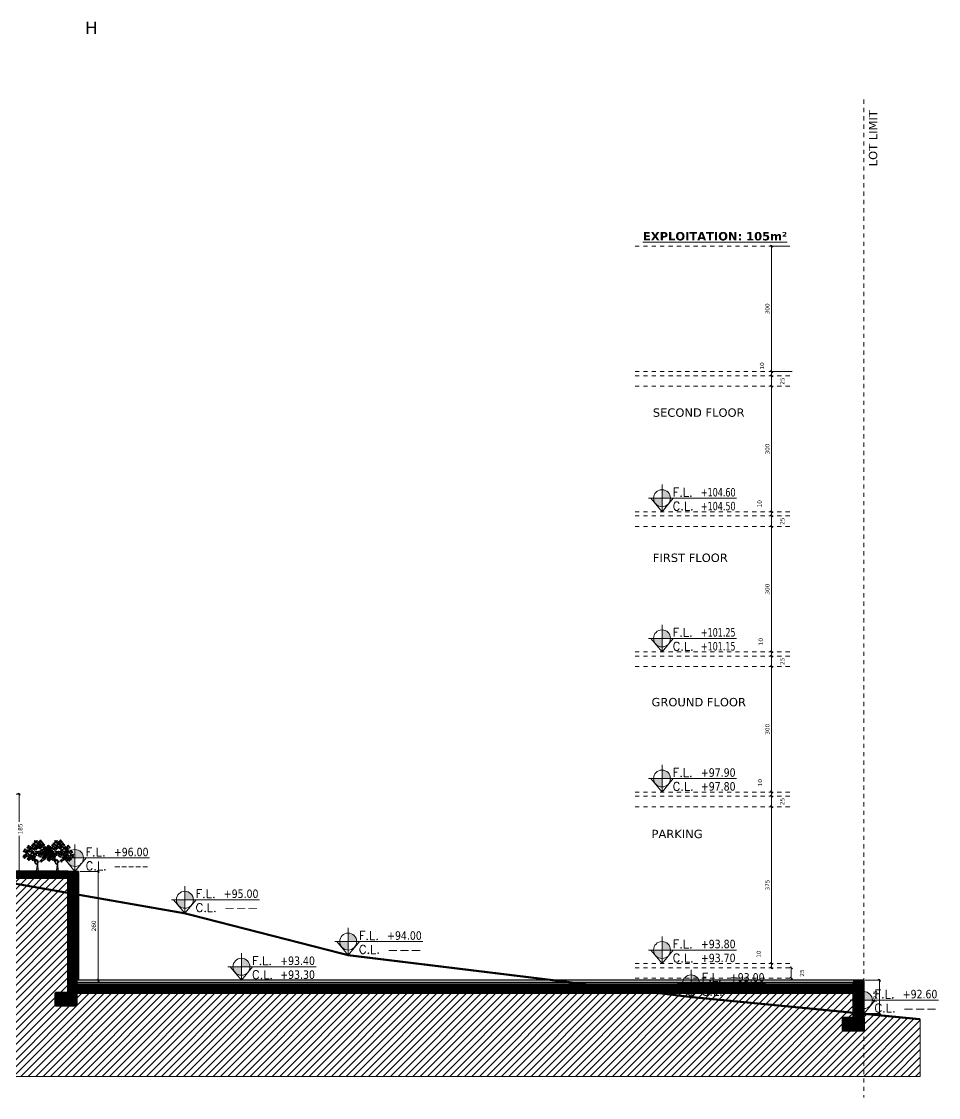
# Model space of a CAD drawing. Header units: inches. Extents: x -48 to 777, y -156 to 510.
# Drawn here: x 377.86 to 399.78, y -5.7 to 20.02 of the extents above; entities that cross this region are included whole.
import ezdxf
from ezdxf.enums import TextEntityAlignment as Align

# ---------------------------------------------------------------- set-up
doc = ezdxf.new("R2010")
doc.units = ezdxf.units.IN
doc.header["$MEASUREMENT"] = 0
doc.linetypes.add('HIDDEN', pattern=[0.375, 0.25, -0.125])
doc.linetypes.add('NUHA', pattern=[1.45, 0.75, -0.25, 0.2, -0.25])
doc.layers.get('Defpoints').update_dxf_attribs({"lineweight": 5})
for name, color, linetype, lineweight in [('A-ANNOTATION', 34, 'Continuous', 5), ('A-DIM', 9, 'Continuous', 5), ('A-HIDDEN', 254, 'HIDDEN', 5), ('A-PILLARS', 1, 'Continuous', 60), ('A-PLANTS', 3, 'Continuous', 5), ('A-SIGNS1', 20, 'Continuous', 15), ('A-SIGNS2', 30, 'Continuous', 15), ('A-TEXT', 50, 'Continuous', 15), ('C-STONE', 42, 'Continuous', 30), ('C-TILING', 31, 'Continuous', 30), ('H-PILLARS', 61, 'Continuous', 5)]:
    doc.layers.add(name, color=color, linetype=linetype, lineweight=lineweight)
doc.layers.add('HH-DARK GREY', color=7, linetype='Continuous', lineweight=5, true_color=0x404040)
doc.styles.add('ROMAND', font='verdana.ttf')
doc.styles.add('ROMANS', font='romans__.ttf', dxfattribs={"height": 0.14})
doc.dimstyles.new('M-1.50', dxfattribs={"dimtxt": 0.1, "dimasz": 0.05, "dimexe": 0.025, "dimexo": 0.025, "dimgap": 0.05, "dimtad": 1, "dimlfac": 100, "dimrnd": 0.5, "dimzin": 9, "dimdsep": 46, "dimtxsty": 'ROMAND', "dimblk": 'OBLIQUE', "dimcen": 1, "dimdle": 0.025, "dimclrd": 256, "dimclre": 256, "dimclrt": 2, "dimadec": 0, "dimazin": 0, "dimtfac": 0.666667, "dimtmove": 2, "dimatfit": 3, "dimfxl": 0.04, "dimtolj": 1, "dimtzin": 5, "dimlwd": -1, "dimlwe": -1, "dimarcsym": 0})
pattern_1 = [(135, (0, -0.95), (-0.0176776695, -0.0176776695), [])]
pattern_2 = [(45, (0, 96.73333), (-0.088388348, 0.088388348), [])]

# ---------------------------------------------------------------- blocks, each defined once
blk = doc.blocks.new('GXFHGCGFCD')
at = {"layer": 'A-SIGNS1', "linetype": 'NUHA'}
h = blk.add_hatch(color=256, dxfattribs=at)
h.paths.add_polyline_path([(90.382, 61.33), (90.382, 61.17), (90.542, 61.17, 0.414214)])
h.paths.add_polyline_path([(90.382, 61.17), (90.222, 61.17, 0.414214), (90.382, 61.01)])
at = {"layer": 'A-SIGNS1'}
for p, q in [((90.382, 60.914), (90.382, 61.426)), ((90.126, 61.17), (91.79, 61.17))]:
    blk.add_line(p, q, dxfattribs=at)
blk.add_circle((90.382, 61.17), 0.16, dxfattribs=at)
blk = doc.blocks.new('DGXFHXFGDFD')
at = {"layer": 'A-SIGNS1'}
blk.add_blockref('GXFHGCGFCD', (0, 0), dxfattribs=at)
at = {"layer": 'A-SIGNS2', "linetype": 'NUHA', "style": 'ROMANS'}
for s, p in [('F.L.', (90.583, 61.203)), ('C.L.', (90.583, 60.941))]:
    blk.add_text(s, height=0.16, dxfattribs=at).set_placement(p)
at = {"layer": 'A-SIGNS2', "style": 'ROMANS', "width": 0.910135, "flags": 4}
for tag, p, p2 in [('NIV.FINI', (91.116, 61.203), (91.79, 61.203)), ('NIV.BETON', (91.116, 60.941), (91.79, 60.941))]:
    blk.add_attdef(tag, text='', height=0.16, dxfattribs=at).set_placement(p, p2, align=Align.FIT)
blk = doc.blocks.new('_Oblique')
at = {"color": 0, "linetype": 'ByBlock', "lineweight": -2}
blk.add_line((-0.5, -0.5), (0.5, 0.5), dxfattribs=at)
blk = doc.blocks.new('*D560')
at = {"layer": 'A-DIM', "transparency": 16777216}
blk.add_line((396.263, -2.872), (396.263, -2.572), dxfattribs=at)
at = {"layer": 'Defpoints', "color": 0, "transparency": 16777216}
for p in [(396.263, -2.597), (396.263, -2.597), (396.263, -2.847)]:
    blk.add_point(p, dxfattribs=at)
at = {"layer": 'A-DIM', "transparency": 16777216, "xscale": 0.05, "yscale": 0.05, "zscale": 0.05}
for p, rotation in [((396.263, -2.597), 90), ((396.263, -2.847), 270)]:
    blk.add_blockref('_Oblique', p, dxfattribs=dict(at, rotation=rotation))
at = {"layer": 'A-DIM', "color": 2, "transparency": 16777216, "insert": (396.519, -2.722), "char_height": 0.1, "attachment_point": 5, "rotation": 90, "style": 'ROMAND'}
blk.add_mtext('\\A1;25', dxfattribs=at)
blk = doc.blocks.new('*D561')
at = {"layer": 'A-DIM', "transparency": 16777216}
blk.add_line((395.793, -2.622), (395.793, -2.472), dxfattribs=at)
at = {"layer": 'Defpoints', "color": 0, "transparency": 16777216}
for p in [(395.793, -2.497), (395.793, -2.497), (395.793, -2.597)]:
    blk.add_point(p, dxfattribs=at)
at = {"layer": 'A-DIM', "transparency": 16777216, "xscale": 0.05, "yscale": 0.05, "zscale": 0.05}
for p, rotation in [((395.793, -2.497), 90), ((395.793, -2.597), 270)]:
    blk.add_blockref('_Oblique', p, dxfattribs=dict(at, rotation=rotation))
at = {"layer": 'A-DIM', "color": 2, "transparency": 16777216, "insert": (395.485, -2.272), "char_height": 0.1, "attachment_point": 5, "rotation": 90, "style": 'ROMAND'}
blk.add_mtext('\\A1;10', dxfattribs=at)
blk = doc.blocks.new('*D562')
at = {"layer": 'A-DIM', "transparency": 16777216}
blk.add_line((395.793, -2.522), (395.793, 1.278), dxfattribs=at)
at = {"layer": 'Defpoints', "color": 0, "transparency": 16777216}
for p in [(395.793, 1.253), (395.793, 1.253), (395.793, -2.497)]:
    blk.add_point(p, dxfattribs=at)
at = {"layer": 'A-DIM', "transparency": 16777216, "xscale": 0.05, "yscale": 0.05, "zscale": 0.05}
for p, rotation in [((395.793, 1.253), 90), ((395.793, -2.497), 270)]:
    blk.add_blockref('_Oblique', p, dxfattribs=dict(at, rotation=rotation))
at = {"layer": 'A-DIM', "color": 2, "transparency": 16777216, "insert": (395.691, -0.622), "char_height": 0.1, "attachment_point": 5, "rotation": 90, "style": 'ROMAND'}
blk.add_mtext('\\A1;375', dxfattribs=at)
blk = doc.blocks.new('*D563')
at = {"layer": 'A-DIM', "transparency": 16777216}
blk.add_line((395.793, 1.228), (395.793, 1.528), dxfattribs=at)
at = {"layer": 'Defpoints', "color": 0, "transparency": 16777216}
for p in [(395.793, 1.503), (395.793, 1.503), (395.793, 1.253)]:
    blk.add_point(p, dxfattribs=at)
at = {"layer": 'A-DIM', "transparency": 16777216, "xscale": 0.05, "yscale": 0.05, "zscale": 0.05}
for p, rotation in [((395.793, 1.503), 90), ((395.793, 1.253), 270)]:
    blk.add_blockref('_Oblique', p, dxfattribs=dict(at, rotation=rotation))
at = {"layer": 'A-DIM', "color": 2, "transparency": 16777216, "insert": (396.049, 1.378), "char_height": 0.1, "attachment_point": 5, "rotation": 90, "style": 'ROMAND'}
blk.add_mtext('\\A1;25', dxfattribs=at)
blk = doc.blocks.new('*D564')
at = {"layer": 'A-DIM', "transparency": 16777216}
blk.add_line((395.793, 1.478), (395.793, 1.628), dxfattribs=at)
at = {"layer": 'Defpoints', "color": 0, "transparency": 16777216}
for p in [(395.793, 1.603), (395.793, 1.603), (395.793, 1.503)]:
    blk.add_point(p, dxfattribs=at)
at = {"layer": 'A-DIM', "transparency": 16777216, "xscale": 0.05, "yscale": 0.05, "zscale": 0.05}
for p, rotation in [((395.793, 1.603), 90), ((395.793, 1.503), 270)]:
    blk.add_blockref('_Oblique', p, dxfattribs=dict(at, rotation=rotation))
at = {"layer": 'A-DIM', "color": 2, "transparency": 16777216, "insert": (395.514, 1.827), "char_height": 0.1, "attachment_point": 5, "rotation": 90, "style": 'ROMAND'}
blk.add_mtext('\\A1;10', dxfattribs=at)
blk = doc.blocks.new('*D565')
at = {"layer": 'A-DIM', "transparency": 16777216}
blk.add_line((395.793, 1.578), (395.793, 4.628), dxfattribs=at)
at = {"layer": 'Defpoints', "color": 0, "transparency": 16777216}
for p in [(395.793, 4.603), (395.793, 4.603), (395.793, 1.603)]:
    blk.add_point(p, dxfattribs=at)
at = {"layer": 'A-DIM', "transparency": 16777216, "xscale": 0.05, "yscale": 0.05, "zscale": 0.05}
for p, rotation in [((395.793, 4.603), 90), ((395.793, 1.603), 270)]:
    blk.add_blockref('_Oblique', p, dxfattribs=dict(at, rotation=rotation))
at = {"layer": 'A-DIM', "color": 2, "transparency": 16777216, "insert": (395.691, 3.103), "char_height": 0.1, "attachment_point": 5, "rotation": 90, "style": 'ROMAND'}
blk.add_mtext('\\A1;300', dxfattribs=at)
blk = doc.blocks.new('*D566')
at = {"layer": 'A-DIM', "transparency": 16777216}
blk.add_line((395.793, 4.578), (395.793, 4.878), dxfattribs=at)
at = {"layer": 'Defpoints', "color": 0, "transparency": 16777216}
for p in [(395.793, 4.853), (395.793, 4.853), (395.793, 4.603)]:
    blk.add_point(p, dxfattribs=at)
at = {"layer": 'A-DIM', "transparency": 16777216, "xscale": 0.05, "yscale": 0.05, "zscale": 0.05}
for p, rotation in [((395.793, 4.853), 90), ((395.793, 4.603), 270)]:
    blk.add_blockref('_Oblique', p, dxfattribs=dict(at, rotation=rotation))
at = {"layer": 'A-DIM', "color": 2, "transparency": 16777216, "insert": (396.049, 4.728), "char_height": 0.1, "attachment_point": 5, "rotation": 90, "style": 'ROMAND'}
blk.add_mtext('\\A1;25', dxfattribs=at)
blk = doc.blocks.new('*D567')
at = {"layer": 'A-DIM', "transparency": 16777216}
blk.add_line((395.793, 4.828), (395.793, 4.978), dxfattribs=at)
at = {"layer": 'Defpoints', "color": 0, "transparency": 16777216}
for p in [(395.793, 4.953), (395.793, 4.953), (395.793, 4.853)]:
    blk.add_point(p, dxfattribs=at)
at = {"layer": 'A-DIM', "transparency": 16777216, "xscale": 0.05, "yscale": 0.05, "zscale": 0.05}
for p, rotation in [((395.793, 4.953), 90), ((395.793, 4.853), 270)]:
    blk.add_blockref('_Oblique', p, dxfattribs=dict(at, rotation=rotation))
at = {"layer": 'A-DIM', "color": 2, "transparency": 16777216, "insert": (395.532, 5.199), "char_height": 0.1, "attachment_point": 5, "rotation": 90, "style": 'ROMAND'}
blk.add_mtext('\\A1;10', dxfattribs=at)
blk = doc.blocks.new('*D568')
at = {"layer": 'A-DIM', "transparency": 16777216}
blk.add_line((395.793, 4.928), (395.793, 7.978), dxfattribs=at)
at = {"layer": 'Defpoints', "color": 0, "transparency": 16777216}
for p in [(395.793, 7.953), (395.793, 7.953), (395.793, 4.953)]:
    blk.add_point(p, dxfattribs=at)
at = {"layer": 'A-DIM', "transparency": 16777216, "xscale": 0.05, "yscale": 0.05, "zscale": 0.05}
for p, rotation in [((395.793, 7.953), 90), ((395.793, 4.953), 270)]:
    blk.add_blockref('_Oblique', p, dxfattribs=dict(at, rotation=rotation))
at = {"layer": 'A-DIM', "color": 2, "transparency": 16777216, "insert": (395.691, 6.453), "char_height": 0.1, "attachment_point": 5, "rotation": 90, "style": 'ROMAND'}
blk.add_mtext('\\A1;300', dxfattribs=at)
blk = doc.blocks.new('*D569')
at = {"layer": 'A-DIM', "transparency": 16777216}
blk.add_line((395.793, 7.928), (395.793, 8.228), dxfattribs=at)
at = {"layer": 'Defpoints', "color": 0, "transparency": 16777216}
for p in [(395.793, 8.203), (395.793, 8.203), (395.793, 7.953)]:
    blk.add_point(p, dxfattribs=at)
at = {"layer": 'A-DIM', "transparency": 16777216, "xscale": 0.05, "yscale": 0.05, "zscale": 0.05}
for p, rotation in [((395.793, 8.203), 90), ((395.793, 7.953), 270)]:
    blk.add_blockref('_Oblique', p, dxfattribs=dict(at, rotation=rotation))
at = {"layer": 'A-DIM', "color": 2, "transparency": 16777216, "insert": (396.049, 8.078), "char_height": 0.1, "attachment_point": 5, "rotation": 90, "style": 'ROMAND'}
blk.add_mtext('\\A1;25', dxfattribs=at)
blk = doc.blocks.new('*D570')
at = {"layer": 'A-DIM', "transparency": 16777216}
blk.add_line((395.793, 8.178), (395.793, 8.328), dxfattribs=at)
at = {"layer": 'Defpoints', "color": 0, "transparency": 16777216}
for p in [(395.793, 8.303), (395.793, 8.303), (395.793, 8.203)]:
    blk.add_point(p, dxfattribs=at)
at = {"layer": 'A-DIM', "transparency": 16777216, "xscale": 0.05, "yscale": 0.05, "zscale": 0.05}
for p, rotation in [((395.793, 8.303), 90), ((395.793, 8.203), 270)]:
    blk.add_blockref('_Oblique', p, dxfattribs=dict(at, rotation=rotation))
at = {"layer": 'A-DIM', "color": 2, "transparency": 16777216, "insert": (395.503, 8.495), "char_height": 0.1, "attachment_point": 5, "rotation": 90, "style": 'ROMAND'}
blk.add_mtext('\\A1;10', dxfattribs=at)
blk = doc.blocks.new('*D571')
at = {"layer": 'A-DIM', "transparency": 16777216}
blk.add_line((395.793, 8.278), (395.793, 11.328), dxfattribs=at)
at = {"layer": 'Defpoints', "color": 0, "transparency": 16777216}
for p in [(395.793, 11.303), (395.793, 11.303), (395.793, 8.303)]:
    blk.add_point(p, dxfattribs=at)
at = {"layer": 'A-DIM', "transparency": 16777216, "xscale": 0.05, "yscale": 0.05, "zscale": 0.05}
for p, rotation in [((395.793, 11.303), 90), ((395.793, 8.303), 270)]:
    blk.add_blockref('_Oblique', p, dxfattribs=dict(at, rotation=rotation))
at = {"layer": 'A-DIM', "color": 2, "transparency": 16777216, "insert": (395.691, 9.803), "char_height": 0.1, "attachment_point": 5, "rotation": 90, "style": 'ROMAND'}
blk.add_mtext('\\A1;300', dxfattribs=at)
blk = doc.blocks.new('*D572')
at = {"layer": 'A-DIM', "transparency": 16777216}
blk.add_line((395.793, 11.278), (395.793, 11.578), dxfattribs=at)
at = {"layer": 'Defpoints', "color": 0, "transparency": 16777216}
for p in [(395.793, 11.553), (395.793, 11.553), (395.793, 11.303)]:
    blk.add_point(p, dxfattribs=at)
at = {"layer": 'A-DIM', "transparency": 16777216, "xscale": 0.05, "yscale": 0.05, "zscale": 0.05}
for p, rotation in [((395.793, 11.553), 90), ((395.793, 11.303), 270)]:
    blk.add_blockref('_Oblique', p, dxfattribs=dict(at, rotation=rotation))
at = {"layer": 'A-DIM', "color": 2, "transparency": 16777216, "insert": (396.049, 11.428), "char_height": 0.1, "attachment_point": 5, "rotation": 90, "style": 'ROMAND'}
blk.add_mtext('\\A1;25', dxfattribs=at)
blk = doc.blocks.new('*D573')
at = {"layer": 'A-DIM', "transparency": 16777216}
blk.add_line((395.793, 11.528), (395.793, 11.678), dxfattribs=at)
at = {"layer": 'Defpoints', "color": 0, "transparency": 16777216}
for p in [(395.793, 11.653), (395.793, 11.653), (395.793, 11.553)]:
    blk.add_point(p, dxfattribs=at)
at = {"layer": 'A-DIM', "transparency": 16777216, "xscale": 0.05, "yscale": 0.05, "zscale": 0.05}
for p, rotation in [((395.793, 11.653), 90), ((395.793, 11.553), 270)]:
    blk.add_blockref('_Oblique', p, dxfattribs=dict(at, rotation=rotation))
at = {"layer": 'A-DIM', "color": 2, "transparency": 16777216, "insert": (395.562, 11.789), "char_height": 0.1, "attachment_point": 5, "rotation": 90, "style": 'ROMAND'}
blk.add_mtext('\\A1;10', dxfattribs=at)
blk = doc.blocks.new('*D574')
at = {"layer": 'A-DIM', "transparency": 16777216}
for p, q in [((395.793, 14.678), (395.793, 11.628)), ((396.116, 14.653), (395.768, 14.653)), ((396.286, 11.653), (395.768, 11.653))]:
    blk.add_line(p, q, dxfattribs=at)
at = {"layer": 'Defpoints', "color": 0, "transparency": 16777216}
for p in [(396.141, 14.653), (395.793, 11.653), (396.311, 11.653)]:
    blk.add_point(p, dxfattribs=at)
at = {"layer": 'A-DIM', "transparency": 16777216, "xscale": 0.05, "yscale": 0.05, "zscale": 0.05}
for p, rotation in [((395.793, 14.653), 90), ((395.793, 11.653), 270)]:
    blk.add_blockref('_Oblique', p, dxfattribs=dict(at, rotation=rotation))
at = {"layer": 'A-DIM', "color": 2, "transparency": 16777216, "insert": (395.691, 13.153), "char_height": 0.1, "attachment_point": 5, "rotation": 90, "style": 'ROMAND'}
blk.add_mtext('\\A1;300', dxfattribs=at)
blk = doc.blocks.new('DRC-LEF11')
for points in [[(-325, -375), (-466, 246), (-1031, 401), (-1313, -220), (-1736, 655), (-2512, 105), (-1962, -474), (-2554, -502), (-2526, -855), (-1553, -912), (-1680, -1731), (-1383, -898), (-904, -1406), (-255, -968), (-960, -488)], [(-417, 1201), (-1003, 888), (-1201, 1883), (-369, 1747), (-799, 2129), (-683, 2586), (-117, 2558), (-83, 2361), (183, 2279), (128, 1856), (769, 1999), (639, 1297), (67, 1454), (387, 888), (81, 1263), (-144, 608), (-703, 676)], [(2388, 1443), (2085, 1029), (2097, 1454), (1689, 1326), (1881, 801), (1514, 912), (1881, 685), (1607, 352), (1736, 37), (2056, 236), (2155, 580), (2178, 107), (2575, 142), (2511, 294), (2802, 311), (2435, 807), (2808, 964)], [(1593, -1462), (1791, -2436), (1269, -2493), (1170, -1900), (747, -2451), (-57, -1843), (789, -1236), (154, -1067), (253, -291), (1226, -615), (1621, -262), (2158, -700), (1678, -1293), (2355, -1618)]]:
    blk.add_lwpolyline(points, close=True)
blk = doc.blocks.new('Trf21')
for p, q in [((-0.088, 0.721), (-0.071, 0.665)), ((-0.087, 0.727), (-0.066, 0.667)), ((-0.128, 0.511), (-0.05, 0.451)), ((-0.071, 0.665), (-0.034, 0.628)), ((-0.066, 0.667), (-0.019, 0.627)), ((0.001, 0.247), (0.007, 0.388)), ((0.026, 0.193), (0.029, 0.375)), ((0.097, 0.63), (0.07, 0.541)), ((0.371, 0.6), (0.306, 0.557)), ((-0.032, 0.01), (-0.112, 0.016)), ((-0.045, 0.009), (-0.017, 0.057)), ((-0.042, 0.034), (0.003, 0.004)), ((-0.013, 0.047), (-0.032, 0.01)), ((-0.021, 0.004), (0.008, 0.026)), ((-0.017, 0.057), (-0.001, 0.225)), ((-0.001, 0.01), (0.092, -0.007)), ((0.003, 0.004), (0.037, 0.028)), ((0.021, 0.296), (0.075, 0.326)), ((0.025, 0.071), (0.045, 0.002)), ((0.032, 0.07), (0.026, 0.193)), ((0.056, -0.001), (0.032, 0.07)), ((0.092, -0.007), (0.163, 0.004))]:
    blk.add_line(p, q)
for points in [[(-0.128, 0.511), (-0.083, 0.47)], [(-0.101, 0.372), (-0.041, 0.269), (-0.001, 0.247)], [(0.005, 0.225), (-0.055, 0.266), (-0.101, 0.372)], [(0.099, 0.625), (0.081, 0.552)]]:
    blk.add_lwpolyline(points)
for centre, radius, start, end in [((0.018, 0.125), 0.0346, 210.3847, 292.3327), ((0.018, 0.128), 0.0346, 210.3847, 292.3327), ((0.008, 0.2), 0.0222, 233.6562, 325.635), ((0.006, 0.196), 0.0222, 238.7333, 337.3259)]:
    blk.add_arc(centre, radius, start, end)
for p, xscale, yscale, zscale, rotation in [((0.104, 0.957), 2.433023999999771e-05, 2.433023999999771e-05, 2.433023999999771e-05, 249.2089462000762), ((-0.38, 0.664), 2.433024000002827e-05, 2.433024000002827e-05, 2.433024000002827e-05, 355.8174267607223), ((-0.266, 0.78), 2.433024000002827e-05, 2.433024000002827e-05, 2.433024000002827e-05, 355.8174267607223), ((-0.252, 0.669), 2.027520000000564e-05, 2.027520000000564e-05, 2.027520000000564e-05, 206.5650511770604), ((-0.156, 0.736), 2.433023999999771e-05, 2.433023999999771e-05, 2.433023999999771e-05, 249.2089462000762), ((-0.106, 0.858), 2.43302399999876e-05, 2.43302399999876e-05, 2.43302399999876e-05, 251.5650511771555), ((-0.032, 0.956), 2.027520000000564e-05, 2.027520000000564e-05, 2.027520000000564e-05, 206.5650511770604), ((-0.024, 0.767), 2.43302399999876e-05, 2.43302399999876e-05, 2.43302399999876e-05, 251.5650511771555), ((0.031, 0.858), 2.43302399999876e-05, 2.43302399999876e-05, 2.43302399999876e-05, 251.5650511771555), ((0.101, 0.78), 2.027520000001363e-05, 2.027520000001363e-05, 2.027520000001363e-05, 251.2400569682416), ((0.154, 0.66), 2.43302399999876e-05, 2.43302399999876e-05, 2.43302399999876e-05, 251.5650511771555), ((0.182, 0.861), 2.433023999999771e-05, 2.433023999999771e-05, 2.433023999999771e-05, 249.2089462000762), ((0.24, 0.75), 2.027519999997771e-05, 2.027519999997771e-05, 2.027519999997771e-05, 116.5650511769465), ((0.305, 0.663), 2.43302399999876e-05, 2.43302399999876e-05, 2.43302399999876e-05, 251.5650511771555), ((0.35, 0.784), 2.43302399999876e-05, 2.43302399999876e-05, 2.43302399999876e-05, 251.5650511771555), ((0.43, 0.635), 2.433023999999771e-05, 2.433023999999771e-05, 2.433023999999771e-05, 249.2089462000762), ((-0.392, 0.483), 2.027519999995158e-05, 2.027519999995158e-05, 2.027519999995158e-05, 161.5699608730971), ((-0.316, 0.561), 2.43302399999876e-05, 2.43302399999876e-05, 2.43302399999876e-05, 251.5650511771555), ((-0.256, 0.411), 2.027519999995158e-05, 2.027519999995158e-05, 2.027519999995158e-05, 161.5699608730971), ((-0.211, 0.503), 2.43302399999876e-05, 2.43302399999876e-05, 2.43302399999876e-05, 251.5650511771555), ((-0.144, 0.613), 2.027520000000564e-05, 2.027520000000564e-05, 2.027520000000564e-05, 206.5650511770604), ((-0.137, 0.43), 2.43302399999876e-05, 2.43302399999876e-05, 2.43302399999876e-05, 251.5650511771555), ((-0.069, 0.538), 2.43302399999876e-05, 2.43302399999876e-05, 2.43302399999876e-05, 251.5650511771555), ((-0.046, 0.364), 1.520639999998978e-05, 1.520639999998978e-05, 1.520639999998978e-05, 71.5650511771524), ((0.025, 0.617), 2.027520000000564e-05, 2.027520000000564e-05, 2.027520000000564e-05, 206.5650511770604), ((0.099, 0.534), 2.43302399999876e-05, 2.43302399999876e-05, 2.43302399999876e-05, 251.5650511771555), ((0.138, 0.347), 1.520639999998978e-05, 1.520639999998978e-05, 1.520639999998978e-05, 71.5650511771524), ((0.213, 0.434), 2.433024000000841e-05, 2.433024000000841e-05, 2.433024000000841e-05, 324.0436233204519), ((0.228, 0.566), 2.433023999999771e-05, 2.433023999999771e-05, 2.433023999999771e-05, 249.2089462000762), ((0.325, 0.509), 2.433023999999771e-05, 2.433023999999771e-05, 2.433023999999771e-05, 249.2089462000762), ((0.39, 0.406), 2.43302399999876e-05, 2.43302399999876e-05, 2.43302399999876e-05, 251.5650511771555), ((0.48, 0.512), 2.433024000003196e-05, 2.433024000003196e-05, 2.433024000003196e-05, 206.2009624171324)]:
    blk.add_blockref('DRC-LEF11', p, dxfattribs=dict(xscale=xscale, yscale=yscale, zscale=zscale, rotation=rotation))
blk = doc.blocks.new('*D679')
at = {"layer": 'A-DIM', "transparency": 16777216}
for p, q in [((377.35, 1.553), (377.825, 1.553)), ((377.8, 1.578), (377.8, 0.887)), ((377.8, -0.322), (377.8, 0.553)), ((377.33, -0.297), (377.825, -0.297))]:
    blk.add_line(p, q, dxfattribs=at)
at = {"layer": 'Defpoints', "color": 0, "transparency": 16777216}
for p in [(377.325, 1.553), (377.305, -0.297), (377.8, -0.297)]:
    blk.add_point(p, dxfattribs=at)
at = {"layer": 'A-DIM', "transparency": 16777216, "xscale": 0.05, "yscale": 0.05, "zscale": 0.05}
for p, rotation in [((377.8, 1.553), 90), ((377.8, -0.297), 270)]:
    blk.add_blockref('_Oblique', p, dxfattribs=dict(at, rotation=rotation))
at = {"layer": 'A-DIM', "color": 2, "transparency": 16777216, "insert": (377.83, 0.72), "char_height": 0.1, "attachment_point": 5, "rotation": 90, "style": 'ROMAND'}
blk.add_mtext('\\A1;185', dxfattribs=at)
blk = doc.blocks.new('*D680')
at = {"layer": 'A-DIM', "transparency": 16777216}
for p, q in [((379.25, -0.297), (379.715, -0.297)), ((379.69, -0.272), (379.69, -2.922)), ((380.774, -2.897), (379.665, -2.897))]:
    blk.add_line(p, q, dxfattribs=at)
at = {"layer": 'Defpoints', "color": 0, "transparency": 16777216}
for p in [(379.225, -0.297), (379.69, -2.897), (380.799, -2.897)]:
    blk.add_point(p, dxfattribs=at)
at = {"layer": 'A-DIM', "transparency": 16777216, "xscale": 0.05, "yscale": 0.05, "zscale": 0.05}
for p, rotation in [((379.69, -0.297), 90), ((379.69, -2.897), 270)]:
    blk.add_blockref('_Oblique', p, dxfattribs=dict(at, rotation=rotation))
at = {"layer": 'A-DIM', "color": 2, "transparency": 16777216, "insert": (379.588, -1.597), "char_height": 0.1, "attachment_point": 5, "rotation": 90, "style": 'ROMAND'}
blk.add_mtext('\\A1;260', dxfattribs=at)
blk = doc.blocks.new('*D681')
at = {"layer": 'A-DIM', "transparency": 16777216}
for p, q in [((398.024, -2.897), (398.393, -2.897)), ((398.368, -3.718), (398.368, -2.872)), ((398.024, -3.693), (398.393, -3.693))]:
    blk.add_line(p, q, dxfattribs=at)
at = {"layer": 'Defpoints', "color": 0, "transparency": 16777216}
for p in [(397.999, -2.897), (398.368, -2.897), (397.999, -3.693)]:
    blk.add_point(p, dxfattribs=at)
at = {"layer": 'A-DIM', "transparency": 16777216, "xscale": 0.05, "yscale": 0.05, "zscale": 0.05}
for p, rotation in [((398.368, -2.897), 90), ((398.368, -3.693), 270)]:
    blk.add_blockref('_Oblique', p, dxfattribs=dict(at, rotation=rotation))
at = {"layer": 'A-DIM', "color": 2, "transparency": 16777216, "insert": (398.266, -3.295), "char_height": 0.1, "attachment_point": 5, "rotation": 90, "style": 'ROMAND'}
blk.add_mtext('\\A1;79.5', dxfattribs=at)

msp = doc.modelspace()

# ---------------------------------------------------------------- hatches: boundary and pattern name
at = {"layer": 'H-PILLARS'}
h = msp.add_hatch(dxfattribs=at)
h.set_pattern_fill('ANSI31', color=256, scale=0.2, angle=90)
h.set_pattern_definition([(135, (-0.53649, 0), (-0.0176776695, -0.0176776695), [])])
h.paths.add_polyline_path([(378.97487, -0.34745), (379.17487, -0.34745), (379.17487, -3.19748), (378.97487, -3.19748)])
h = msp.add_hatch(dxfattribs=at)
h.set_pattern_fill('ANSI31', color=256, scale=0.2, angle=90)
h.set_pattern_definition(pattern_1)
h.paths.add_polyline_path([(397.74923, -2.99748), (379.17487, -2.99748), (379.17487, -3.19748), (397.74923, -3.19748)])
h = msp.add_hatch(dxfattribs=at)
h.set_pattern_fill('ANSI31', color=256, scale=0.2, angle=90)
h.set_pattern_definition(pattern_1)
h.paths.add_polyline_path([(397.94923, -3.7976), (397.94923, -2.94745), (397.74923, -2.94745), (397.74923, -3.7976)])
h = msp.add_hatch(dxfattribs=at)
h.set_pattern_fill('ANSI31', color=256, scale=0.2, angle=90)
h.set_pattern_definition([(135, (-18.774354, 0.640604), (-0.0176776695, -0.0176776695), [])])
h.paths.add_polyline_path([(379.17487, -3.49748), (379.17487, -3.19748), (378.67487, -3.19748), (378.67487, -3.49748)])
h = msp.add_hatch(dxfattribs=at)
h.set_pattern_fill('ANSI31', color=256, scale=0.2, angle=90)
h.set_pattern_definition([(135, (0.04795, 0.040482), (-0.0176776695, -0.0176776695), [])])
h.paths.add_polyline_path([(397.99718, -4.0976), (397.99718, -3.7976), (397.49718, -3.7976), (397.49718, -4.0976)])
at = {"layer": 'HH-DARK GREY'}
h = msp.add_hatch(dxfattribs=at)
h.set_pattern_fill('ANSI31', color=256)
h.set_pattern_definition(pattern_2)
h.paths.add_polyline_path([(393.86707, -3.29748), (393.04759, -3.19748), (379.17487, -3.19748), (379.17487, -3.49748), (378.67487, -3.49748), (378.67487, -3.19748), (378.97487, -3.19748), (378.97487, -0.80877), (377.27487, -0.51129), (377.27487, -0.80247), (377.27487, -1.10247), (376.77487, -1.10247), (376.77487, -0.80247), (377.07487, -0.80247), (377.07487, -0.47629), (376.05306, -0.29748), (367.44724, 0.70252), (363.68603, 1.40252), (347.0598, 1.40252), (347.0598, 1.10252), (346.2598, 1.10252), (346.2598, 1.40252), (346.5598, 1.40252), (346.5598, 4.27407), (342.35812, 4.70252), (341.66241, 4.80591), (341.50788, 5.12964), (341.35267, 5.65973), (341.0058, 5.70252), (337.56481, 5.70252), (337.56481, -1.47993), (370.20794, -1.47993), (370.20794, -5.19363), (399.34312, -5.19363), (399.34312, -3.82806), (397.94923, -3.693), (397.94923, -3.7976), (397.99718, -3.7976), (397.99718, -4.0976), (397.49718, -4.0976), (397.49718, -3.7976), (397.74923, -3.7976), (397.74923, -3.67363)])
h = msp.add_hatch(dxfattribs=at)
h.set_pattern_fill('ANSI31', color=256)
h.set_pattern_definition(pattern_2)
h.paths.add_polyline_path([(378.97487, -0.44748), (377.27487, -0.44748), (377.27487, -0.51129), (378.97487, -0.80877)])
h = msp.add_hatch(dxfattribs=at)
h.set_pattern_fill('ANSI31', color=256)
h.set_pattern_definition(pattern_2)
h.paths.add_polyline_path([(393.04759, -3.19748), (393.86707, -3.29748), (397.74923, -3.67363), (397.74923, -3.19748)])

# ---------------------------------------------------------------- linework, layer by layer
at = {"layer": 'A-HIDDEN', "ltscale": 0.4}
for p, q in [((397.9992, 18.15725), (397.9992, -5.69837)), ((392.52676, 14.65252), (396.26325, 14.65252)), ((392.52676, 11.65252), (396.26325, 11.65252)), ((392.52676, 11.55252), (396.26325, 11.55252)), ((392.52676, 11.30252), (396.26325, 11.30252)), ((392.52676, 8.30252), (396.26325, 8.30252)), ((392.52676, 8.20252), (396.26325, 8.20252)), ((392.52676, 7.95252), (396.26325, 7.95252)), ((392.52676, 4.95252), (396.26325, 4.95252)), ((392.52676, 4.85252), (396.26325, 4.85252)), ((392.52676, 4.60252), (396.26325, 4.60252)), ((392.52676, 1.60252), (396.26325, 1.60252)), ((392.52676, 1.50252), (396.26325, 1.50252)), ((392.52676, 1.25252), (396.26325, 1.25252)), ((392.52676, -2.49748), (396.26325, -2.49748)), ((392.52676, -2.59748), (396.26325, -2.59748)), ((392.52676, -2.84748), (396.26325, -2.84748))]:
    msp.add_line(p, q, dxfattribs=at)
at = {"layer": 'A-HIDDEN', "const_width": 0.05}
msp.add_lwpolyline([(379.22484, -0.85251), (381.76766, -1.29748), (385.67219, -2.29748), (390.58912, -2.89748)], dxfattribs=at)
at = {"layer": 'A-PILLARS'}
for p, q in [((378.97487, -0.29748), (377.27487, -0.29748)), ((378.97487, -0.34748), (377.27487, -0.34748)), ((378.97487, -0.39748), (377.27487, -0.39748)), ((378.97487, -0.44748), (377.27487, -0.44748)), ((397.74923, -2.99748), (379.17487, -2.99748)), ((397.74923, -3.19748), (379.17487, -3.19748))]:
    msp.add_line(p, q, dxfattribs=at)
at = {"layer": 'A-PILLARS', "const_width": 0.05}
for points in [[(362.88005, 1.55252), (367.44724, 0.70252), (376.05306, -0.29748), (379.22484, -0.85251)], [(390.58912, -2.89748), (393.86707, -3.29748), (399.34312, -3.82806)]]:
    msp.add_lwpolyline(points, dxfattribs=at)
at = {"layer": 'A-PILLARS'}
for points in [[(378.97487, -0.34745), (379.17487, -0.34745), (379.17487, -3.19748), (378.97487, -3.19748)], [(379.17487, -3.49748), (379.17487, -3.19748), (378.67487, -3.19748), (378.67487, -3.49748)], [(397.99718, -4.0976), (397.99718, -3.7976), (397.49718, -3.7976), (397.49718, -4.0976)]]:
    msp.add_lwpolyline(points, close=True, dxfattribs=at)
msp.add_lwpolyline([(397.74923, -3.7976), (397.74923, -2.94745), (397.94923, -2.94745), (397.94923, -3.7976)], dxfattribs=at)
at = {"layer": 'A-SIGNS1'}
for points in [[(393.43966, 8.62692), (393.17176, 8.30252), (392.90175, 8.62692)], [(393.43966, 5.27692), (393.17176, 4.95252), (392.90175, 5.27692)], [(393.43966, 1.92692), (393.17176, 1.60252), (392.90175, 1.92692)], [(379.40519, 0.02692), (379.13729, -0.29748), (378.86729, 0.02692)], [(382.03354, -0.97065), (381.76564, -1.29505), (381.49563, -0.97065)], [(385.93806, -1.97065), (385.67017, -2.29505), (385.40016, -1.97065)], [(393.43966, -2.17308), (393.17176, -2.49748), (392.90175, -2.17308)], [(383.38316, -2.57308), (383.11526, -2.89748), (382.84526, -2.57308)], [(394.13497, -2.97308), (393.86707, -3.29748), (393.59707, -2.97308)], [(398.26507, -3.37065), (397.99718, -3.69505), (397.72717, -3.37065)]]:
    msp.add_lwpolyline(points, dxfattribs=at)
at = {"layer": 'C-STONE'}
for points in [[(378.97487, -0.31748), (379.22484, -0.31748), (379.22484, -0.29748), (378.97487, -0.29748)], [(379.22484, -2.89748), (379.20484, -2.89748), (379.20484, -0.31748), (379.22484, -0.31748)], [(397.74923, -2.91748), (397.9992, -2.91748), (397.9992, -2.89748), (397.74923, -2.89748)]]:
    msp.add_lwpolyline(points, close=True, dxfattribs=at)
msp.add_lwpolyline([(397.9792, -3.7976), (397.9792, -2.91748), (397.9992, -2.91748), (397.9992, -4.09064), (397.99718, -4.09064)], dxfattribs=at)
at = {"layer": 'C-TILING'}
for p, q in [((397.74923, -2.89748), (379.17487, -2.89748)), ((397.74923, -2.94748), (379.17487, -2.94748))]:
    msp.add_line(p, q, dxfattribs=at)
at = {"layer": 'HH-DARK GREY'}
msp.add_lwpolyline([(337.56481, 5.70252), (337.56481, -1.47993), (370.20794, -1.47993), (370.20794, -5.19363), (399.34312, -5.19363), (399.34312, -3.82806)], dxfattribs=at)

# ---------------------------------------------------------------- block references
at = {"layer": 'A-PLANTS', "xscale": 0.75, "yscale": 0.75, "zscale": 0.75}
for p in [(378.23059, -0.30346), (378.71119, -0.30346)]:
    msp.add_blockref('Trf21', p, dxfattribs=at)
at = {"layer": 'A-SIGNS1'}
ref = msp.add_blockref('DGXFHXFGDFD', (278.63985, -68.88784), dxfattribs=dict(at, xscale=1.267200000000003, yscale=1.267200000000003, zscale=1.267200000000003))
ref.add_attrib('NIV.FINI', '+104.60', dxfattribs={"layer": 'A-SIGNS2', "height": 0.202752, "style": 'ROMAND', "width": 0.680836}).set_placement((394.10187, 8.66877), (394.92984, 8.66877), align=Align.FIT)
ref.add_attrib('NIV.BETON', '+104.50', dxfattribs={"layer": 'A-SIGNS2', "height": 0.202752, "style": 'ROMAND', "width": 0.680836}).set_placement((394.10187, 8.33701), (394.92984, 8.33701), align=Align.FIT)
ref = msp.add_blockref('DGXFHXFGDFD', (278.63985, -72.23784), dxfattribs=dict(at, xscale=1.267200000000003, yscale=1.267200000000003, zscale=1.267200000000003))
ref.add_attrib('NIV.FINI', '+101.25', dxfattribs={"layer": 'A-SIGNS2', "height": 0.202752, "style": 'ROMAND', "width": 0.680836}).set_placement((394.10187, 5.31877), (394.92984, 5.31877), align=Align.FIT)
ref.add_attrib('NIV.BETON', '+101.15', dxfattribs={"layer": 'A-SIGNS2', "height": 0.202752, "style": 'ROMAND', "width": 0.680836}).set_placement((394.10187, 4.98701), (394.92984, 4.98701), align=Align.FIT)
ref = msp.add_blockref('DGXFHXFGDFD', (278.63985, -75.58784), dxfattribs=dict(at, xscale=1.267200000000003, yscale=1.267200000000003, zscale=1.267200000000003))
ref.add_attrib('NIV.FINI', '+97.90', dxfattribs={"layer": 'A-SIGNS2', "height": 0.202752, "style": 'ROMAND', "width": 0.797031}).set_placement((394.10187, 1.96877), (394.92984, 1.96877), align=Align.FIT)
ref.add_attrib('NIV.BETON', '+97.80', dxfattribs={"layer": 'A-SIGNS2', "height": 0.202752, "style": 'ROMAND', "width": 0.797031}).set_placement((394.10187, 1.63701), (394.92984, 1.63701), align=Align.FIT)
ref = msp.add_blockref('DGXFHXFGDFD', (264.60539, -77.48784), dxfattribs=dict(at, xscale=1.267200000000003, yscale=1.267200000000003, zscale=1.267200000000003))
ref.add_attrib('NIV.FINI', '+96.00', dxfattribs={"layer": 'A-SIGNS2', "height": 0.202752, "style": 'ROMAND', "width": 0.797031}).set_placement((380.06741, 0.06877), (380.89538, 0.06877), align=Align.FIT)
ref.add_attrib('NIV.BETON', '-----', dxfattribs={"layer": 'A-SIGNS2', "height": 0.202752, "style": 'ROMAND', "width": 1.307645}).set_placement((380.06741, -0.26299), (380.89538, -0.26299), align=Align.FIT)
ref = msp.add_blockref('DGXFHXFGDFD', (267.23374, -78.48541), dxfattribs=dict(at, xscale=1.267200000000003, yscale=1.267200000000003, zscale=1.267200000000003))
ref.add_attrib('NIV.FINI', '+95.00', dxfattribs={"layer": 'A-SIGNS2', "height": 0.202752, "style": 'ROMAND', "width": 0.797031}).set_placement((382.69576, -0.9288), (383.52372, -0.9288), align=Align.FIT)
ref.add_attrib('NIV.BETON', '---', dxfattribs={"layer": 'A-SIGNS2', "height": 0.202752, "style": 'ROMAND', "width": 2.179409}).set_placement((382.69576, -1.26057), (383.52372, -1.26057), align=Align.FIT)
ref = msp.add_blockref('DGXFHXFGDFD', (271.13826, -79.48541), dxfattribs=dict(at, xscale=1.267200000000003, yscale=1.267200000000003, zscale=1.267200000000003))
ref.add_attrib('NIV.FINI', '+94.00', dxfattribs={"layer": 'A-SIGNS2', "height": 0.202752, "style": 'ROMAND', "width": 0.797031}).set_placement((386.60028, -1.9288), (387.42825, -1.9288), align=Align.FIT)
ref.add_attrib('NIV.BETON', '---', dxfattribs={"layer": 'A-SIGNS2', "height": 0.202752, "style": 'ROMAND', "width": 2.179409}).set_placement((386.60028, -2.26057), (387.42825, -2.26057), align=Align.FIT)
ref = msp.add_blockref('DGXFHXFGDFD', (278.63985, -79.68784), dxfattribs=dict(at, xscale=1.267200000000003, yscale=1.267200000000003, zscale=1.267200000000003))
ref.add_attrib('NIV.FINI', '+93.80', dxfattribs={"layer": 'A-SIGNS2', "height": 0.202752, "style": 'ROMAND', "width": 0.797031}).set_placement((394.10187, -2.13123), (394.92984, -2.13123), align=Align.FIT)
ref.add_attrib('NIV.BETON', '+93.70', dxfattribs={"layer": 'A-SIGNS2', "height": 0.202752, "style": 'ROMAND', "width": 0.797031}).set_placement((394.10187, -2.46299), (394.92984, -2.46299), align=Align.FIT)
ref = msp.add_blockref('DGXFHXFGDFD', (268.58336, -80.08784), dxfattribs=dict(at, xscale=1.267200000000003, yscale=1.267200000000003, zscale=1.267200000000003))
ref.add_attrib('NIV.FINI', '+93.40', dxfattribs={"layer": 'A-SIGNS2', "height": 0.202752, "style": 'ROMAND', "width": 0.797031}).set_placement((384.04538, -2.53123), (384.87335, -2.53123), align=Align.FIT)
ref.add_attrib('NIV.BETON', '+93.30', dxfattribs={"layer": 'A-SIGNS2', "height": 0.202752, "style": 'ROMAND', "width": 0.797031}).set_placement((384.04538, -2.86299), (384.87335, -2.86299), align=Align.FIT)
ref = msp.add_blockref('DGXFHXFGDFD', (279.33315, -80.48541), dxfattribs=dict(at, xscale=1.267200000000003, yscale=1.267200000000003, zscale=1.267200000000003))
ref.add_attrib('NIV.FINI', '+93.00', dxfattribs={"layer": 'A-SIGNS2', "height": 0.202752, "style": 'ROMAND', "width": 0.797031}).set_placement((394.79517, -2.9288), (395.62314, -2.9288), align=Align.FIT)
ref.add_attrib('NIV.BETON', '---', dxfattribs={"layer": 'A-SIGNS2', "height": 0.202752, "style": 'ROMAND', "width": 2.179409}).set_placement((394.79517, -3.26057), (395.62314, -3.26057), align=Align.FIT)
ref = msp.add_blockref('DGXFHXFGDFD', (283.46527, -80.88541), dxfattribs=dict(at, xscale=1.267200000000003, yscale=1.267200000000003, zscale=1.267200000000003))
ref.add_attrib('NIV.FINI', '+92.60', dxfattribs={"layer": 'A-SIGNS2', "height": 0.202752, "style": 'ROMAND', "width": 0.797031}).set_placement((398.92729, -3.3288), (399.75526, -3.3288), align=Align.FIT)
ref.add_attrib('NIV.BETON', '---', dxfattribs={"layer": 'A-SIGNS2', "height": 0.202752, "style": 'ROMAND', "width": 2.179409}).set_placement((398.92729, -3.66057), (399.75526, -3.66057), align=Align.FIT)

# ---------------------------------------------------------------- texts
at = {"layer": 'A-ANNOTATION', "insert": (379.68217, 19.72214), "char_height": 0.3, "width": 5.0170833, "attachment_point": 9, "style": 'ROMAND'}
msp.add_mtext('H', dxfattribs=at)
at = {"layer": 'A-TEXT', "insert": (398.1171, 16.56127), "char_height": 0.2, "width": 3.1472551, "attachment_point": 1, "rotation": 90, "style": 'ROMAND'}
msp.add_mtext('LOT LIMIT', dxfattribs=at)
at = {"layer": 'A-TEXT', "char_height": 0.2, "style": 'ROMAND'}
for s, insert, width, attachment_point in [('{\\fVerdana|b1|i0|c0|p34;\\LEXPLOITATION: 105m²}', (396.1616, 14.78571), 3.8018074, 9), ('SECOND FLOOR', (392.95249, 10.7738), 3.1472551, 1), ('FIRST FLOOR', (392.95249, 7.30348), 3.1472551, 1), ('GROUND FLOOR', (392.92118, 3.85258), 3.1472551, 1), ('PARKING', (392.92118, 0.70132), 3.1472551, 1)]:
    msp.add_mtext(s, dxfattribs=dict(at, insert=insert, width=width, attachment_point=attachment_point))

# ---------------------------------------------------------------- dimensions: what is measured, and where the dimension line sits
at = {"layer": 'A-DIM'}
for base, p1, p2, picture, middle in [((395.79323, 11.65252), (396.14113, 14.65252), (396.3108, 11.65252), '*D574', (395.69115, 13.15252)), ((395.79323, 11.55252), (395.79323, 11.30252), (395.79323, 11.55252), '*D572', (396.04948, 11.42752)), ((395.79323, 11.30252), (395.79323, 8.30252), (395.79323, 11.30252), '*D571', (395.69115, 9.80252)), ((395.79323, 7.95252), (395.79323, 4.95252), (395.79323, 7.95252), '*D568', (395.69115, 6.45252)), ((395.79323, 8.20252), (395.79323, 7.95252), (395.79323, 8.20252), '*D569', (396.04948, 8.07752)), ((395.79323, 4.85252), (395.79323, 4.60252), (395.79323, 4.85252), '*D566', (396.04948, 4.72752)), ((395.79323, 4.60252), (395.79323, 1.60252), (395.79323, 4.60252), '*D565', (395.69115, 3.10252)), ((395.79323, 1.50252), (395.79323, 1.25252), (395.79323, 1.50252), '*D563', (396.04948, 1.37752)), ((395.79323, 1.25252), (395.79323, -2.49748), (395.79323, 1.25252), '*D562', (395.69115, -0.62248)), ((379.6898, -2.89748), (379.22484, -0.29748), (380.79942, -2.89748), '*D680', (379.58772, -1.59748)), ((396.26325, -2.59748), (396.26325, -2.84748), (396.26325, -2.59748), '*D560', (396.51949, -2.72248)), ((398.36839, -2.89748), (397.9992, -3.6926), (397.9992, -2.89748), '*D681', (398.26635, -3.29504))]:
    dim = msp.add_linear_dim(base=base, p1=p1, p2=p2, angle=90, dimstyle='M-1.50', dxfattribs=at)
    dim.commit()
    dim.dimension.update_dxf_attribs({"geometry": picture, "text_midpoint": middle})
for base, p1, p2, picture, middle in [((395.79323, 11.65252), (395.79323, 11.55252), (395.79323, 11.65252), '*D573', (395.56242, 11.78864)), ((395.79323, 8.30252), (395.79323, 8.20252), (395.79323, 8.30252), '*D570', (395.50317, 8.49518)), ((395.79323, 4.95252), (395.79323, 4.85252), (395.79323, 4.95252), '*D567', (395.53164, 5.1988)), ((395.79323, 1.60252), (395.79323, 1.50252), (395.79323, 1.60252), '*D564', (395.51416, 1.82711)), ((377.80004, -0.29748), (377.32484, 1.55252), (377.30484, -0.29748), '*D679', (377.83037, 0.7198)), ((395.79323, -2.49748), (395.79323, -2.59748), (395.79323, -2.49748), '*D561', (395.48457, -2.27174))]:
    dim = msp.add_linear_dim(base=base, p1=p1, p2=p2, angle=90, dimstyle='M-1.50', dxfattribs=at)
    dim.commit()
    dim.dimension.update_dxf_attribs({"geometry": picture, "text_midpoint": middle, "dimtype": 160})

doc.saveas('drawing.dxf')
